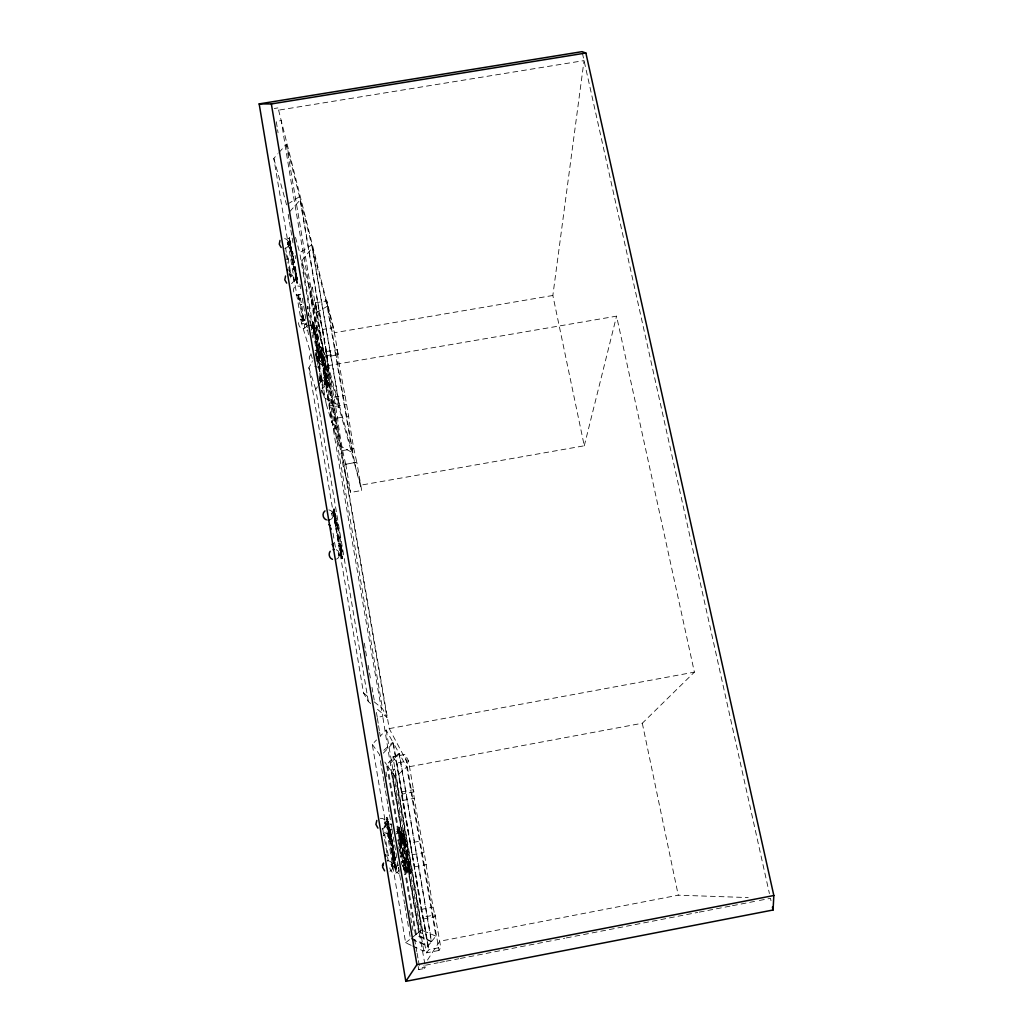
<?xml version="1.0" encoding="UTF-8"?>
<svg xmlns="http://www.w3.org/2000/svg" width="1033" height="1033" viewBox="0 0 1033 1033"><rect width="100%" height="100%" fill="white"/><g stroke="black" fill="none" stroke-linecap="round" stroke-linejoin="round"><path stroke-width="0.75" stroke-dasharray="5 3.75" d="M345.706 464.282L342.594 450.569A41.565 1.42 79.7 0 1 337.584 418.029L334.008 397.137A41.294 1.382 79.6 0 1 326.363 355.688L326.015 351.582L327.345 356.643L338.217 354.784L333.53 327.655L326.79 300.9L315.427 302.824L315.465 303.586L343.589 468.401L350.6 492.444L361.692 490.481L356.798 462.177L345.706 464.282L356.798 462.177M382.12 828.866L382.83 828.763L383.566 834.754M398.958 844C401.191 843.587 401.695 843.625 401.669 844.477L400.288 845.42L398.97 844.594M296.729 283.249L295.916 272.828L297.336 283.145L295.335 277.012C297.452 279.594 293.876 265.391 294.392 269.445L291.99 259.283L293.514 264.525L293.217 261.982M294.754 269.419L293.785 269.548L294.495 268.154M296.845 279.607C291.577 283.145 293.101 273.719 296.432 277.838M342.594 558.608L340.67 553.275L341.768 558.259L342.594 558.608L340.787 545.824L342.078 551.88L338.243 552.72L338.708 555.263L341.897 554.695L341.432 552.151L341.729 553.378M392.178 854.975L391.597 850.43L393.134 860.089L393.805 859.972L392.346 850.585L391.262 850.546L392.256 850.301C394.244 867.733 388.214 833.347 389.028 836.588L389.932 836.265L388.214 826.8L387.556 826.929L389.131 836.007M341.962 558.724L340.141 546.186L341.368 545.811M297.646 279.917C293.759 271.008 298.95 279.659 292.92 256.042L293.178 258.65L293.579 255.926M290.828 243.943L289.02 238.003L292.262 254.544L290.828 243.943C283.339 246.732 290.325 237.551 290.699 243.749C290.157 239.953 288.026 235.511 289.705 243L292.688 260.109L291.874 259.67L289.847 247.61L291.177 250.787L289.847 247.61M297.052 280.02L292.985 256.029M284.824 248.398C290.299 247.688 289.782 239.139 284.527 238.584M391.313 850.701L391.094 848.545C392.669 847.512 391.804 852.651 391.752 849.152L391.262 850.546M406.757 857.61L407.131 855.776L406.795 857.726L407.583 857.61L408.797 865.254L406.976 857.48L407.454 861.148L407.506 857.377L406.795 857.726M403.386 854.046L404.574 864.066L403.8 855.647L402.986 855.892L402.818 854.162M409.739 868.275C411.444 870.096 407.415 872.407 407.351 870.173C406.937 865.757 413.135 870.096 410.708 873.737L409.468 871.206L408.397 861.561L408.797 865.254M409.404 870.328L407.867 861.664L408.836 861.612L410.166 873.841M406.408 868.327C405.427 871.852 404.781 861.445 404.174 860.179L405.233 860.14L407.183 872.937L404.484 874.783M342.297 551.39L340.825 544.662L341.394 550.408L341.665 551.493L339.689 539.742C337.094 523.421 337.739 529.8 337.856 525.048C338.579 526.753 345.551 572.359 339.689 543.345L339.173 546.237L339.689 543.345M302.953 321.47L300.112 304.748L301.675 304.348L300.112 304.748L298.421 299.092L298.253 294.521L299.35 294.676L301.713 304.451L304.089 322.089L302.953 321.47L301.21 315.685L301.623 314.561L302.643 314.949L304.503 320.992M299.338 294.767L297.724 294.934M324.775 384.818L324.414 382.83L324.749 384.767L327.332 384.315L326.454 378.336L327.797 387.427L326.363 383.372L327.332 382.442L326.041 377.975L326.351 379.602L327.009 379.382M317.609 361.305C322.335 361.731 318.693 371.88 317.57 363.319M325.95 378.517L327.267 384.379M301.959 319.933C306.917 317.893 298.447 323.781 301.21 315.685M336.461 559.176C340.516 557.536 340.257 551.209 336.28 549.698M399.422 874.112L395.665 871.452L393.379 855.466L393.805 859.972M439.025 950.437L426.552 952.839L425.247 946.654L393.069 757.667L393.018 756.724L405.156 754.464L439.025 950.437L440.742 947.364L435.125 914.902L423.336 917.162A18.981 0.684 80.3 0 1 421.102 909.427A45.426 1.601 80.3 0 1 414.427 866.881L412.761 858.113M317.131 361.821C313.076 353.957 322.412 359.135 317.712 362.131M404.936 846.13L404.045 835.645L405.737 847.589L405.143 847.305M327.216 365.811L389.247 728.614L409.481 766.68L642.306 723.242L694.396 672.134L616.559 316.15L327.216 365.811L360.775 485.161L584.278 445.791L552.849 295.477L584.045 60.598L278.432 110.169L278.045 107.884L274.249 108.504M321.056 376.361C323.574 384.547 317.415 378.078 322.438 380.996C319.12 386.277 319.455 366.224 322.373 380.764M317.105 358.929L316.718 356.85L317.092 358.942L319.804 358.464L318.913 352.266L317.996 352.731L318.81 357.237L320.114 356.927C320.979 358.8 318.061 358.348 318.616 356.63L320.282 361.692L318.952 358.193M320.036 356.901L319.107 352.201L318.396 352.356L319.752 361.782M400.262 833.592L398.751 827.213L400.701 839.713L399.732 835.555L400.546 835.284L400.275 833.476M405.595 842.631L405.168 843.135L403.232 830.3L403.516 835.749M338.85 540.995L338.45 537.522L337.636 537.664C338.424 546.005 339.547 535.52 337.107 535.314L337.3 536.566L338.101 536.411M330.289 519.689C334.899 517.83 333.762 510.328 328.817 509.902M338.217 541.111L337.804 537.638L339.173 546.237M332.897 513.104L333.259 515.48M335.105 514.047C330.728 507.668 330.47 521.342 335.17 514.382M401.927 840.539L401.385 836.226L402.534 842.786L398.751 827.213M401.372 840.642L400.817 836.343C407.828 838.357 402.134 829.654 401.295 835.116M334.808 512.846L335.273 515.325M407.441 870.961L407.079 868.83M406.55 869.463C406.744 863.33 399.319 872.123 406.55 869.321M332.109 515.88L331.67 513.401M393.366 855.247L394.516 860.554C393.353 848.829 393.302 859.146 394.838 865.357L395.497 865.228L394.399 857.687C390.771 855.802 393.663 861.561 395.097 858.604C391.727 855.092 394.503 864.763 394.541 866.261M393.069 859.043L394.219 858.526L393.65 857.313M389.932 871.271C395.329 869.011 392.953 859.895 387.052 860.928M406.163 867.307L406.305 868.301M403.735 870.006L403.361 867.746M398.299 834.238L398.26 830.958L397.744 835.323M387.556 826.929L388.718 831.797L386.523 817.31C391.714 822.384 385.516 834.509 393.599 837.324M316.059 354.887L317.583 357.792L316.95 360.698M319.029 350.975C322.012 353.196 320.165 358.709 316.227 358.141M402.65 865.68L404.407 869.747L402.767 872.988M402.599 866.119C397.731 856.719 408.306 862.49 403.193 866.028C405.168 864.995 410.153 869.683 407.299 872.924L406.537 873.027L405.749 869.36M319.739 380.376C325.072 378.065 327.835 387.298 321.999 388.124M392.708 868.146L392.798 865.409M396.582 831.552C402.78 828.97 405.026 839.7 398.415 840.036C400.042 838.228 402.211 845.33 399.216 844.891M386.161 822.952L385.348 826.723L381.9 828.982M584.278 445.791L616.559 316.15M390.267 832.83L389.673 827.859L389.48 832.456L386.523 817.31M326.196 374.656L324.259 363.409L324.039 366.018L323.768 363.487L327.719 383.617L325.718 374.708M401.553 791.911L413.213 789.729L414.259 798.302A44.277 1.227 80.1 0 0 422.071 840.72L426.203 864.647A45.413 1.253 80.2 0 0 433.085 907.129L435.19 916.736L435.125 914.902M389.028 836.588C387.53 838.667 392.14 841.559 391.61 838.46C387.104 839.932 388.485 826.723 388.937 835.632L389.234 833.696L388.369 833.799L392.385 831.604M398.105 865.086L395.613 867.643L395.484 870.535L396.259 870.432C398.441 856.189 385.206 870.341 395.419 865.434M391.262 829.021L389.596 832.972M401.153 834.109L401.527 836.239L401.398 835.193M391.778 864.389L392.243 867.023M397.137 831.087C399.28 839.558 402.896 825.432 397.266 832.185M326.79 300.9L355.262 466.361L361.692 490.481M397.511 833.36L397.382 832.262M403.232 830.3L403.696 833.644M289.214 271.072C288.775 267.586 292.92 276.624 290.583 277.89M321.754 380.312L321.069 381.422M316.64 336.9L316.33 339.198L316.666 336.823L320.282 357.986M384.676 821.868C387.052 831.952 391.3 815.244 384.793 823.069M319.726 358.49L316.718 336.965M385.089 824.45L384.947 823.185M295.283 272.983L296.497 278.148M409.933 870.303L410.708 873.737M388.253 831.888L389.376 831.668L387.181 817.18M399.203 869.76C393.986 880.219 383.372 863.678 395.058 862.917L390.926 839.054L390.048 838.538M307.305 325.434C299.544 336.435 293.14 314.858 305.768 320.243M310.352 291.487C312.521 289.137 313.322 282.59 308.338 284.191L301.894 260.678L312.366 247.571L327.19 306.31L352.46 452.674L338.785 445.171L333.659 428.411L310.352 291.487L316.188 312.779L338.785 445.171M370.666 703.512L368.342 701.536L363.539 693.04L308.88 367.735L312.857 360.737M316.033 355.12L320.798 346.714L327.823 371.518L386.936 717.38L375.315 707.476M424.46 968.476L425.376 966.991L419.734 968.089L418.701 969.6L424.46 968.476L423.943 965.506M427.455 960.096L439.684 941.257L678.268 895.185L748.215 897.574M368.342 701.536L315.736 389.325L317.454 386.781M318.319 385.503L327.823 371.518M395.2 866.145L396.259 870.432M426.552 952.839L428.902 949.663L440.742 947.364M317.932 357.909L316.485 358.064M412.632 946.008L423.853 951.212L427.817 946.241L392.889 742.159L386.148 730.034L380.815 735.535M411.315 938.222L428.049 945.944L431.407 941.734L399.009 753.173L393.289 742.882L381.59 754.916M431.613 941.489L435.9 936.118L406.718 767.028L399.358 753.793L387.711 766.163L416.26 934.297L431.613 941.489L399.358 753.793M422.729 933.729L419.398 931.805L392.282 772.619L394.451 769.017L391.197 771.083L418.649 932.386L422.729 933.729L394.619 769.081M312.289 358.438L301.494 323.097L273.822 158.398L277.98 153.697M279.013 152.522L286.296 144.297L299.505 196.632L328.881 368.29L318.138 362.738M289.795 211.571L300.306 199.795L311.682 244.847L339.276 405.478L324.336 397.847L321.573 388.821M311.243 330.095L312.728 327.229L311.075 323.471M337.3 536.566L337.21 535.159L337.636 537.664M411.224 945.363L405.62 942.767L372.28 744.341L376.541 739.938M305.897 323.368C303.302 325.214 304.076 329.785 307.072 330.78M310.843 354.784C308.234 356.63 308.996 361.227 312.005 362.209M324.801 372.655L324.039 368.161M431.407 941.734L415.447 934.942L386.523 764.485L399.009 753.173M383.85 750.268L392.889 742.159M286.632 258.999L288.259 258.909L291.229 276.612M435.9 936.118L421.541 930.087L395.419 777.048L406.718 767.028M405.62 942.767L410.501 938.881L408.887 929.338M412.348 937.409L415.447 934.942M416.26 934.297L418.649 932.386M419.398 931.805L421.541 930.087M382.843 828.789L382.197 828.944M338.217 354.784L336.978 349.709L337.404 353.803A41.268 1.085 79.6 0 0 344.996 395.239L348.612 416.118A41.552 1.11 79.7 0 0 353.803 448.619L356.772 462.332M389.26 833.683C391.662 832.43 392.217 840.1 389.518 839.287M324.336 397.847L299.712 252.736L311.682 244.847M287.871 204.03L299.505 196.632M291.59 283.649L294.095 280.899L294.005 277.335M300.732 294.095C292.765 299.699 290.131 283.184 299.518 286.373M316.188 312.779L327.19 306.31M387.298 860.928L388.227 860.721L383.837 834.858M398.932 829.37L399.81 829.125L399.306 827.097M317.092 345.965L314.445 331.193L314.975 333.582M383.475 834.018L384.78 834.651L388.318 855.802L387.31 856.951M289.485 275.075L290.053 274.623L289.317 274.365M388.111 860.76L387.478 860.838M392.475 858.32L393.302 863.252L397.615 864.079M404.135 865.835L403.154 866.003M315 350.368L319.016 350.962M386.691 819.789L387.775 819.569M425.531 965.196L438.186 962.743M439.774 962.433L444.513 961.516M446.101 961.207L458.755 958.753M460.344 958.443L564.767 938.196M566.355 937.899L697.688 912.436M699.264 912.126L730.912 905.993M732.5 905.683L757.809 900.776M759.397 900.479L770.476 898.323L771.122 901.241M421.102 909.427L433.085 907.129M423.31 919.008L435.19 916.736M394.193 863.743L394.851 863.614M404.574 864.066L404.742 860.076L407.183 872.937M408.409 860.98L408.642 859.301L409.197 865.68L408.267 861.341L409.727 865.577L408.577 865.796M404.29 862.297L405.53 861.961M407.686 861.483L408.861 861.38M405.388 862.142L406.124 862.671L404.523 857.855L406.498 868.456M394.722 864.518L395.381 864.389M405.569 862.775L401.953 838.15M408.255 865.357L408.422 862.077M405.401 863.136L405.026 857.7L405.943 862.038M405.375 863.381L406.176 864.324L404.923 864.544M394.529 865.744L395.187 865.615M405.543 864.001L405.969 863.033M408.965 863.498L409.662 864.001L408.112 859.404M409.12 864.079L404.252 835.361M408.991 864.453L409.727 865.577M394.671 867.307L395.329 867.191M394.748 867.707L395.51 867.694M394.942 868.34L395.975 868.236M395.11 869.244L395.768 869.115M395.265 869.502L395.923 869.386M409.171 866.894L408.939 860.876M406.615 873.04L405.595 867.307L406.408 867.733M414.427 866.881L426.203 864.647M409.43 868.908L409.701 866.79M409.52 869.592L409.959 868.805M406.085 871.142L406.925 871.039M409.675 872.046L410.463 871.942M386.652 817.413L387.298 817.284M387.285 818.136L387.22 818.278M386.691 819.272L387.336 819.143M386.729 820.163L387.388 820.034M386.897 821.145L387.672 821.119M387.143 821.855L388.124 821.558M387.646 822.668L388.305 822.539M387.827 823.533L388.473 823.404M387.478 823.83L388.137 823.701M387.607 824.696L388.253 824.566L387.582 824.825M388.395 826.129L389.054 826M387.904 826.787L388.55 826.658M389.105 828.608L389.699 827.859M387.917 828.995L388.95 828.737M389.17 829.112L389.815 828.982M388.201 829.719L389.376 831.668M389.131 830.351L390.397 830.119L391.003 835.465L390.306 835.581L389.79 828.363M388.305 830.816L389.273 830.7M388.511 831.061L389.17 830.932M390.358 835.594L390.397 830.119M388.498 831.785L389.157 831.655M388.395 832.262L389.054 832.133L389.751 836.356M389.48 832.456L390.138 832.327M388.679 832.882L389.338 832.753M389.648 832.83L390.293 832.714M403.309 830.377L404.187 835.736M399.694 831.797L399.81 829.125M388.77 834.07L389.428 833.954M390.048 833.721L390.694 833.605L389.97 829.357M388.95 834.457L389.609 834.328M399.848 832.546L401.824 840.113M390.28 834.858L390.926 834.729M388.834 836.084L389.932 836.498M388.912 836.446L389.932 836.265M389.17 836.962L389.828 836.833M403.232 834.148L404.058 835.155M389.092 837.414L389.751 837.285C388.615 833.786 391.223 838.783 389.364 838.28M389.338 837.918L390.074 838.28M400.881 837.079L401.256 839.609C399.022 840.823 403.968 857.261 400.055 837.324L400.881 837.079L400.546 835.284M400.275 837.944L401.256 839.609M402.534 842.786L401.63 837.518M400.378 838.886L401.153 838.757M401.979 842.889L402.044 838.576M403.658 838.331L404.562 842.269L403.658 838.331L404.407 838.073M389.738 841.236L390.397 841.107L391.107 845.304L390.448 845.433M391.559 841.004L392.204 840.888M400.468 840.139L404.006 857.855M405.181 838.938L405.724 845.252L405.685 840.746M391.791 842.373L392.437 842.257M400.701 840.655L401.94 840.436M403.955 840.01L405.285 839.868M404.871 840.255L405.259 839.338M390.035 843.302L390.694 843.173M391.869 842.876L392.902 844.374L395.187 858.552L394.541 858.681L393.224 852.896L393.935 852.819C397.369 868.882 393.431 856.744 392.398 845.988L389.751 830.868M404.161 840.591L405.091 842.166M391.946 843.135L392.592 843.005M401.204 841.391L400.946 843.044L401.036 840.036M404.265 841.495L404.988 841.366M405.724 845.252L405.775 841.159M404.368 842.683L407.712 859.469M400.881 843.457L401.772 843.78L400.881 843.354M400.946 843.767L401.772 843.574L400.3 835.439L400.83 837.828M404.562 843.173L405.711 842.928M392.385 845.756L393.031 845.64M392.398 845.988L393.044 845.859M405.065 843.871L404.807 845.433L404.897 842.579M405.465 843.729L405.401 840.165M392.488 846.479L393.134 846.363M412.567 857.003L410.333 842.941L422.071 840.72M392.721 847.861L393.366 847.731M404.755 845.82C406.757 846.35 403.774 845.097 404.962 846.905L405.298 845.627L405.737 847.589L404.897 846.221M404.82 846.117L405.595 845.937L404.2 838.228L404.691 840.488M391.352 849.914L392.011 849.785M402.224 847.77L402.844 851.373M391.223 850.211L391.985 850.069M391.43 850.391L392.088 850.262L392.463 852.858M398.803 849.1L398.983 846.556M391.649 850.998L392.32 850.869M391.559 851.218L392.217 851.089M399.487 849.655L399.112 851.037M401.424 838.796L403.813 849.049M392.011 852.664L392.669 852.535M405.504 862.348L404.123 850.43M406.034 849.914L406.615 853.335M391.791 852.974L392.592 852.767M393.521 852.625L394.167 852.509M393.47 853.749L394.115 853.62M405.168 840.849L407.454 851.076M392.282 854.239L392.94 854.123M392.166 854.653L392.824 854.523M392.127 854.924L392.837 854.846M394.541 860.579L393.935 852.819M409.068 863.704L407.764 852.393M392.463 855.35L393.121 855.221M393.134 860.089L392.721 855.595L394.102 855.298M393.405 855.698L394.025 855.117M392.592 856.292L393.405 856.099M392.721 855.595L393.612 856.512M392.876 857.48L393.534 857.351M394.296 857.17L394.942 857.054M392.811 858.036L393.47 857.906M393.754 857.816L394.051 855.569M394.309 857.932L394.968 857.816M394.464 858.191L395.11 858.061M404.097 857.777L403.438 857.958L403.787 856.344M412.206 854.808L423.995 852.561M392.953 856.641L393.96 858.488M407.131 855.866L407.183 859.572L407.803 859.391M394.309 859.082L394.955 858.965L394.257 854.704M394.257 859.353L394.916 859.236M394.374 859.882L395.019 859.766M394.464 860.089L394.955 858.965M393.599 860.67L394.257 860.541M403.98 859.985L405.259 859.895L405.943 863.278M394.451 862.051L395.097 861.935M393.947 862.658L394.606 862.542M404.329 861.819L404.768 860.618M394.025 862.852L394.683 862.723M408.293 860.089L409.494 863.394M410.333 842.941A44.29 1.575 80.2 0 1 402.47 800.523A18.504 0.671 80.2 0 1 402.263 794.093L413.846 791.911L408.487 760.882L405.181 754.477M402.47 800.523L414.259 798.302M389.247 728.614L694.396 672.134M393.056 756.737L396.943 763.038L408.487 760.882M378.194 723.216A381.577 13.132 80.2 0 1 377.265 717.341L382.714 716.334A800.614 19.188 80 0 1 316.576 327.952A349.748 10.356 79.6 0 1 283.533 135.026L281.234 120.59L276.25 121.39L277.335 128.221M397.821 839.997L399.694 839.752M337.92 538.064L338.566 537.961L339.818 546.121M339.044 543.461L339.934 544.546M341.897 553.598L340.838 553.688L339.625 546.522L340.89 546.199M340.206 544.778L342.078 551.88M339.87 548.239L341.097 548.006M340.193 550.111L341.303 553.159M341.122 550.55L341.858 550.537M341.097 551.984L342.026 551.751M340.67 553.275L341.381 553.314M341.148 555.534L342.117 555.147M341.523 557.097L342.414 556.955M334.124 508.907L333.556 509.695L334.124 508.907C337.507 521.407 335.751 523.137 337.791 525.242M334.163 510.367L333.414 509.437L334.318 509.437M333.517 510.16L334.188 509.579M334.214 510.457L334.369 515.196L333.478 510.56L334.15 510.044M333.827 511.981L334.834 511.916M333.491 509.024L335.325 514.744M335.144 521.575L335.983 521.342L334.653 515.454L336.306 524.764L335.66 524.867L334.021 515.57L335.351 521.458L334.305 515.118L335.002 515.08M334.692 514.86L335.505 515.674M334.602 516.9L334.937 515.002M334.744 518.863L336.138 518.618M334.55 519.586L335.66 524.867L336.332 524.712C332.626 505.072 338.785 539.936 334.55 519.586L335.415 519.444M335.286 520.774L335.234 516.784M337.584 528.961L336.99 521.704M337.856 525.048L336.681 525.306L336.19 522.698L337.042 522.44M337.843 535.042L337.946 536.45L335.079 523.369L335.854 523.15M336.616 523.253L337.081 522.194M335.015 522.943L336.306 525.745M335.376 524.105L336.151 524.054M335.26 523.899L336.254 525.539M337.3 527.243L337.249 523.137M336.5 527.773L336.099 529.593L337.158 531.659M337.507 528.754L338.217 528.857M342.594 450.569L353.803 448.619M334.008 397.137L344.996 395.239M335.454 406.369L346.494 404.458M337.584 418.029L348.612 416.118M317.338 350.342L317.79 348.767L317.105 348.922L317.996 352.731M321.289 350.303L321.405 353.932L320.682 349.58L323.833 362.777L320.682 349.58M320.708 350.226L321.418 350.019M317.802 351.44L317.854 348.792M319.339 356.747L318.5 351.969L319.107 352.201M321.095 352.033L321.831 352.072M318.396 352.356L320.023 357.702L319.016 351.891M326.015 351.582L336.978 349.709M319.313 352.886C324.22 349.955 321.34 357.857 319.481 354.035C319.081 351.904 319.623 353.88 319.688 354.861M318.5 351.969L319.274 353.028M318.823 353.686L319.533 353.544M321.844 357.521L322.838 361.111L321.082 353.506L321.792 352.537M318.254 354.229L319.158 353.893M321.47 353.699C321.767 354.939 320.837 350.742 322.167 354.435M321.082 353.506L322.154 358.58L321.909 353.854M318.358 354.629L320.282 361.692M321.353 355.042L322.361 355.016M316.705 356.94L319.752 356.372M321.637 356.992C321.043 356.14 324.452 363.216 324.53 365.927M318.616 356.63L319.856 356.656M321.663 356.308L322.619 359.781M326.363 355.688L337.404 353.803M321.534 356.54L322.335 361.188M318.732 357.328L319.145 356.54M321.896 356.811L322.658 358.49M319.972 357.366L318.5 352.769M318.81 357.715L319.985 357.534M318.9 358.038L320.243 357.689M322.864 357.495L321.702 357.663L322.115 359.871M322.838 361.111L322.309 358.606L322.296 360.995M321.857 359.006L324.078 368.936M321.986 359.187L321.973 356.23M323.342 362.867L323.574 360.44M324.039 366.018L323.652 360.814M322.967 362.389L323.471 365.333M323.82 364.701L324.491 364.649M323.574 369.026L324.22 369.207M324.491 371.015L324.285 369.556M324.104 370.821L325.55 376.709L324.013 370.408M324.827 375.431L325.498 375.211L326.609 381.397L325.008 375.302L325.046 376.787M326.041 377.975L327.719 383.617M326.054 378.788L327.5 383.437L327.332 382.442M326.131 378.259L326.777 378.956M326.699 379.899L327.306 387.517M324.401 382.92L327.241 382.197M327.564 382.61L326.247 382.701M326.363 383.372L327.448 383.114M326.97 383.372L327.681 383.333M326.428 383.734L327.681 383.475M326.505 384.031L327.28 383.876M326.764 385.322L327.797 387.427M308.454 315.633L308.751 313.593M312.818 321.986L313.58 326.544L312.818 321.986L313.619 322.528L316.408 339.47M312.896 322.696L313.619 322.528M312.96 322.399L314.058 324.711M311.527 326.415C311.746 322.076 316.472 328.417 313.516 326.376L314.355 331.373L313.193 325.963L314.032 325.924M311.424 325.576L311.785 327.59L314.394 327.074M313.193 325.963L315.104 333.504C314.471 334.188 316.447 332.561 315.659 336.087L315.891 333.491M313.761 327.784L314.613 327.81M316.576 327.952L311.437 328.83A800.717 20.983 80 0 0 312.16 333.31M314.536 333.543L313.49 327.577M313.825 328.946L314.678 332.381M313.774 329.604L314.6 329.462L314.871 331.283M314.523 330.121L313.825 330.276L314.807 332.51M313.541 324.801L315.155 330.444M315.427 302.824L322.696 329.501L333.53 327.655M314.135 331.89L314.109 328.765M314.445 333.762L314.858 332.084M316.924 339.379L315.414 333.711M315.155 335.196L315.672 338.269M314.639 330.534L316.188 336.009M315.465 335.312L316.111 335.828M552.849 295.477L334.408 332.729L278.045 107.884M315.775 342.13L316.292 341.29M316.744 344.26L316.537 342.736M316.266 343.692L317.867 350.252M317.105 348.922L317.467 347.437M292.597 259.18L292.081 260.213M291.874 259.67L292.675 259.619M292.61 262.072L293.346 262.511M292.752 264.203L293.617 264.138M292.868 264.59L293.514 264.525M293.785 269.548L293.992 266.385M296.226 277.141L297.246 279.272L296.91 277.683L295.464 277.8L295.051 271.124M295.438 273.435L296.91 277.683M295.064 274.855L296.497 274.649L297.246 279.272M295.335 277.012L296.122 277.309M295.554 278.264L297.065 278.097M296.561 278.471L296.703 279.491L297.026 278.264M295.735 278.884L297.336 283.145M296.652 279.375L297.452 278.742M295.825 279.401L297.194 279.065M288.982 238.765L289.46 237.745L289.576 238.675L288.827 238.261M288.84 238.442L289.614 237.9M290.505 250.619L291.28 250.464L289.744 241.787L290.932 249.237L290.131 244.898L290.17 248.501M289.886 244.343L291.151 248.294M289.524 245.002L290.493 245.35M290.725 250.67L289.653 241.632L289.731 242.329M290.079 246.835L291.332 250.567L290.131 244.898M289.137 241.877L290.854 247.029M289.937 248.036L291.125 247.868M290.131 249.018L291.061 248.953M292.262 254.544L292.597 251.82L293.772 258.547M292.003 251.923L292.649 252M292.055 252.491L292.739 252.465M292.016 253.563L292.881 253.33M293.178 258.65L293.514 256.997M395.032 862.917L393.341 863.239M388.485 833.812L390.074 833.489M389.221 833.683C379.886 835 383.747 819.389 391.404 824.85M380.376 818.343C383.785 817.8 386.445 820.886 386.303 824.089M333.659 428.411L335.79 428.127L336.216 426.978L312.056 285.482M406.227 845.149L405.995 843.625M288.801 274.184L292.442 275.256L294.353 279.62M388.356 833.812L389.183 838.731M391.003 835.465L390.694 833.605M383.475 835.762L384.78 834.651M395.484 870.535L394.412 863.846L394.864 866.532L394.761 865.551M301.894 260.678L326.247 404.135L339.857 407.583L352.46 452.674M403.554 861.122C400.352 862.62 406.447 862.852 402.896 860.876M401.85 861.754L402.793 862.452L403.425 861.522M387.427 854.962L388.318 855.802M301.494 323.097L307.343 324.788M308.802 325.214L317.57 327.758L328.881 368.29M314.665 366.224L329.566 370.731L339.276 405.478M402.379 862.4L403.051 862.645M320.178 377.549L321.121 376.593M393.353 858.178L394.206 858.5M411.947 939.488L427.817 946.241M286.67 259.425L288.259 258.909L286.709 253.653M391.455 838.318L390.229 838.589L390.397 839.79M400.843 843.987L399.603 844.813L402.521 862M393.922 859.353L393.328 858.63M383.385 833.437L384.418 834.057M326.247 404.135L331.916 422.665L336.216 426.978M290.596 275.656L291.138 276.315M363.539 693.04L369.465 697.934M374.204 701.846L382.507 708.703L386.936 717.38M408.642 859.301L408.823 859.985M396.814 828.995L398.247 830.997M293.785 268.128L294.444 271.227M338.243 552.72L338.54 553.946M372.28 744.341L379.343 754.322L380.144 759.1M384.818 762.057L386.523 764.485M387.711 766.163L391.197 771.083M392.282 772.619L395.419 777.048M341.897 554.695L341.613 553.468M413.213 789.729L413.846 791.911M316.395 342.181L316.15 341.097M313.916 331.283L314.161 332.277M304.412 320.721L303.482 320.023L302.876 321.198M301.287 315.956L302.437 316.589L302.772 315.207M395.071 863.73L395.523 866.235M288.788 243.995L288.465 241.838M290.493 247.584L290.544 248.398L290.247 247.132M315.736 341.316L316.008 342.827M388.331 823.779L388.059 822.462M387.904 821.196L388.201 822.578M326.893 383.101L327.267 385.232M319.339 357.147C319.055 353.389 320.863 364.843 318.758 353.118M400.3 832.779L399.965 830.597M314.109 326.454L314.6 329.462M319.907 366.069L318.474 366.341L320.992 381.19M326.738 384.418L326.118 381.487M339.431 554.889L339.095 552.565M293.243 277.58L293.488 278.652M293.669 279.995L293.424 278.923M287.264 242.045L287.523 243.142M287.678 244.343L287.445 243.349M290.26 241.541L290.518 242.639M338.682 555.225L338.424 554.037M308.88 367.735L315.736 389.325M340.154 545.941L340.825 549.995M401.45 843.238L401.889 845.214M289.201 272.88L290.35 276.728L287.897 262.02M302.036 315.582L303.689 321.095L298.537 294.805M285.831 253.808L287.394 259.076M389.054 832.133L394.193 863.097M327.229 383.708L326.286 379.046M296.329 278.781L295.942 276.909M273.822 158.398L286.567 204.857M295.49 237.358L299.712 252.736M392.656 864.221L392.876 865.564M335.906 523.783L335.66 522.84L335.079 523.369M410.062 870.303L409.933 869.631M318.874 354.539L318.332 351.362M317.389 356.721L317.544 357.534M317.699 358.632L317.531 357.767M325.059 382.714L325.163 383.463M325.33 384.457L325.201 383.708M404.084 867.591L404.265 868.753M404.407 869.773L404.213 868.624M312.418 325.305L312.728 327.216M295.774 277.657L295.89 278.251M289.963 243.543L289.847 242.949M388.214 826.8L388.86 829.589M320.295 352.705L320.437 353.467M320.553 354.448L320.424 353.686M313.761 326.841L313.632 325.782M403.309 849.371L403.567 850.546M582.392 53.148L769.417 893.597M406.989 851.386L407.234 852.496M407.764 868.688L408.074 870.742M400.417 856.357L400.262 855.621L400.559 857.351M334.873 515.79L336.19 522.698M335.635 522.853L335.906 524.235M642.306 723.242L678.268 895.185M322.167 356.217L321.573 353.428L322.18 356.617M314.342 328.856L313.49 325.15L313.709 326.609M391.985 828.866L392.101 828.944M295.838 278.51L296.097 279.594L295.722 277.89M400.249 831.694L400.404 832.443M319.559 357.883L319.417 357.069M319.055 357.638L319.197 358.58L318.848 356.927M290.48 245.699L290.686 246.732M393.224 852.896L393.599 854.833M296.109 272.66L296.497 274.649M295.515 272.751L296.587 279M340.825 544.662L341.226 546.664M405.737 867.862L405.982 869.579L405.892 868.74M334.472 514.163C333.698 510.431 334.899 517.468 334.537 514.486M341.084 553.494C340.257 549.788 341.807 557.278 340.98 553.585M398.557 867.785L398.764 868.714L398.673 867.823M322.386 356.721L321.857 353.712M424.873 964.073L421.606 945.944A381.513 12.009 80.2 0 1 382.714 716.334M415.95 947.041L416.777 951.574M417.048 953.072L418.145 959.115M418.417 960.625L419.734 968.089M400.843 836.33L401.075 837.634M292.055 252.104L292.92 257.088M389.054 827.988L389.312 829.486M313.722 325.873L314.006 327.487M399.732 835.555L400.055 837.324M326.48 383.14L326.764 384.457M314.135 325.976L313.993 325.137M402.224 833.993L402.392 835M402.508 835.891L402.341 834.832M311.656 326.673L311.785 327.59M316.008 334.021L316.137 334.795M396.427 833.076L396.582 833.993M387.556 822.694C386.729 818.665 388.253 826.658 387.401 822.578M312.366 247.571L339.857 407.583M322.696 329.501L327.345 356.643M345.745 464.114L350.6 492.444M396.943 763.038L402.263 794.093M423.336 917.162L428.902 949.663M300.306 199.795L329.566 370.731M393.289 742.882L428.049 945.944M286.296 144.297L317.57 327.758M320.798 346.714L382.507 708.703M386.148 730.034L423.853 951.212M323.781 369.633L323.523 368.2L323.652 369.13M308.338 284.191L331.916 422.665M309.848 320.501L310.249 322.89M399.409 849.191L400.455 855.311M339.302 544.649L339.625 546.522M408.59 863.433L408.267 861.341M316.369 344.118L316.95 347.527M317.221 357.947L321.715 381.1L320.398 376.696L321.031 380.441M398.958 839.906L403.374 865.99M397.899 840.229L398.919 844.4M418.158 966.41L418.701 969.6M288.181 214.347L289.24 220.688M289.511 222.263L290.583 228.603M290.854 230.178L291.913 236.505M292.184 238.094L292.985 242.845M295.128 255.5L295.658 258.676M299.932 283.998L300.732 288.749M302.333 298.24L303.405 304.567M303.676 306.155L304.748 312.483M305.006 314.071L307.421 328.313M307.679 329.901L308.48 334.653M380.415 760.688L381.487 767.054M381.758 768.642L382.83 775.008M383.101 776.596L383.902 781.374M384.173 782.962L385.244 789.328M385.516 790.916L386.587 797.282M386.859 798.871L387.93 805.236M388.201 806.825L389.273 813.191M389.544 814.779L391.701 827.51M391.959 829.099L393.044 835.465M393.302 837.053L394.386 843.419M394.645 845.007L395.729 851.373M395.988 852.961L398.144 865.693M398.415 867.281L399.487 873.647M399.758 875.235L400.83 881.601M401.101 883.202L402.173 889.555M402.444 891.156L404.587 903.875M404.859 905.476L405.93 911.829M406.201 913.43L407.273 919.783M407.544 921.384L408.616 927.75M391.791 838.861L395.084 858.358M292.739 262.614L293.385 266.488M307.886 308.957L307.472 306.504A349.813 11.311 79.6 0 0 307.95 309.538M390.487 830.622L392.514 842.747M285.586 247.933L286.322 252.336M333.039 533.209L334.305 540.737M334.55 542.248L335.557 548.278M340.593 546.78L341.368 551.557M290.221 242.652L290.48 244.253M277.58 129.745L278.045 132.792M403.102 855.737L403.219 856.447M386.071 822.733L385.929 821.609M337.933 527.127L338.14 528.638M292.559 259.089L292.688 260.109M323.574 360.594L323.833 362.777M404.897 861.716L405.143 863.962M292.623 252.104L292.856 254.441M335.919 520.671L335.983 521.342M325.485 375.715L325.55 376.709M310.894 325.847A349.813 11.311 79.6 0 1 308.48 312.495M377.265 717.341A800.717 20.983 80 0 1 375.87 709.451M374.204 699.987A800.717 20.983 80 0 1 373.094 693.685M372.823 692.11A800.717 20.983 80 0 1 371.996 687.384M370.331 677.945A800.717 20.983 80 0 1 369.233 671.657M368.962 670.081A800.717 20.983 80 0 1 368.135 665.368M366.495 655.955A800.717 20.983 80 0 1 365.398 649.692M365.127 648.13A800.717 20.983 80 0 1 364.042 641.88M321.922 393.224A800.717 20.983 80 0 1 321.418 390.203M319.894 380.893A800.717 20.983 80 0 1 318.861 374.63M316.085 357.573A800.717 20.983 80 0 1 315.091 351.452M312.883 337.804A800.717 20.983 80 0 1 312.392 334.808M415.408 944.007A381.577 13.132 80.2 0 1 414.595 939.462M412.968 930.346A381.577 13.132 80.2 0 1 412.154 925.762M411.612 922.714A381.577 13.132 80.2 0 1 410.54 916.594M410.269 915.07A381.577 13.132 80.2 0 1 409.455 910.46M386.781 776.803A381.577 13.132 80.2 0 1 386.006 772.09M380.312 736.645A381.577 13.132 80.2 0 1 379.602 732.139M379.356 730.654A381.577 13.132 80.2 0 1 378.427 724.701M391.107 848.455L391.856 848.816L391.094 848.545M300.035 298.795L298.421 299.092L300.035 298.795M409.584 870.522L409.197 868.379L409.584 870.522M399.771 832.908L399.371 830.661L399.771 832.805"/><path stroke-width="1.5" d="M773.071 909.996L773.833 895.508L585.866 53.019L582.057 51.65L259.167 103.907L405.801 981.35L773.071 909.996L772.413 907.077M376.838 820.422L375.909 824.373L377.949 828.13M384.612 870.858L382.572 867.087L383.501 863.046M382.417 865.654L382.791 864.272M287.639 269.548L287.639 270.723M328.946 524.712L330.095 525.487M280.02 240.366L279.259 244.175L281.17 247.507M285.547 276.005L284.785 279.84L286.696 283.132M330.173 551.286C328.171 553.869 329.256 558.311 332.484 559.357M405.801 981.35L416.919 964.68L271.343 103.946L259.167 103.907M385.722 854.795L385.838 856.396M324.995 510.896C321.805 513.104 322.683 518.656 326.351 519.844M331.051 528.276L330.986 529.542M328.894 519.754L328.042 520.141L329.036 520.219M416.919 964.68L773.833 895.508M271.343 103.946L585.866 53.019M334.085 549.298L333.13 549.788M333.117 543.5L332.122 544.456L333.052 545.734"/></g></svg>
